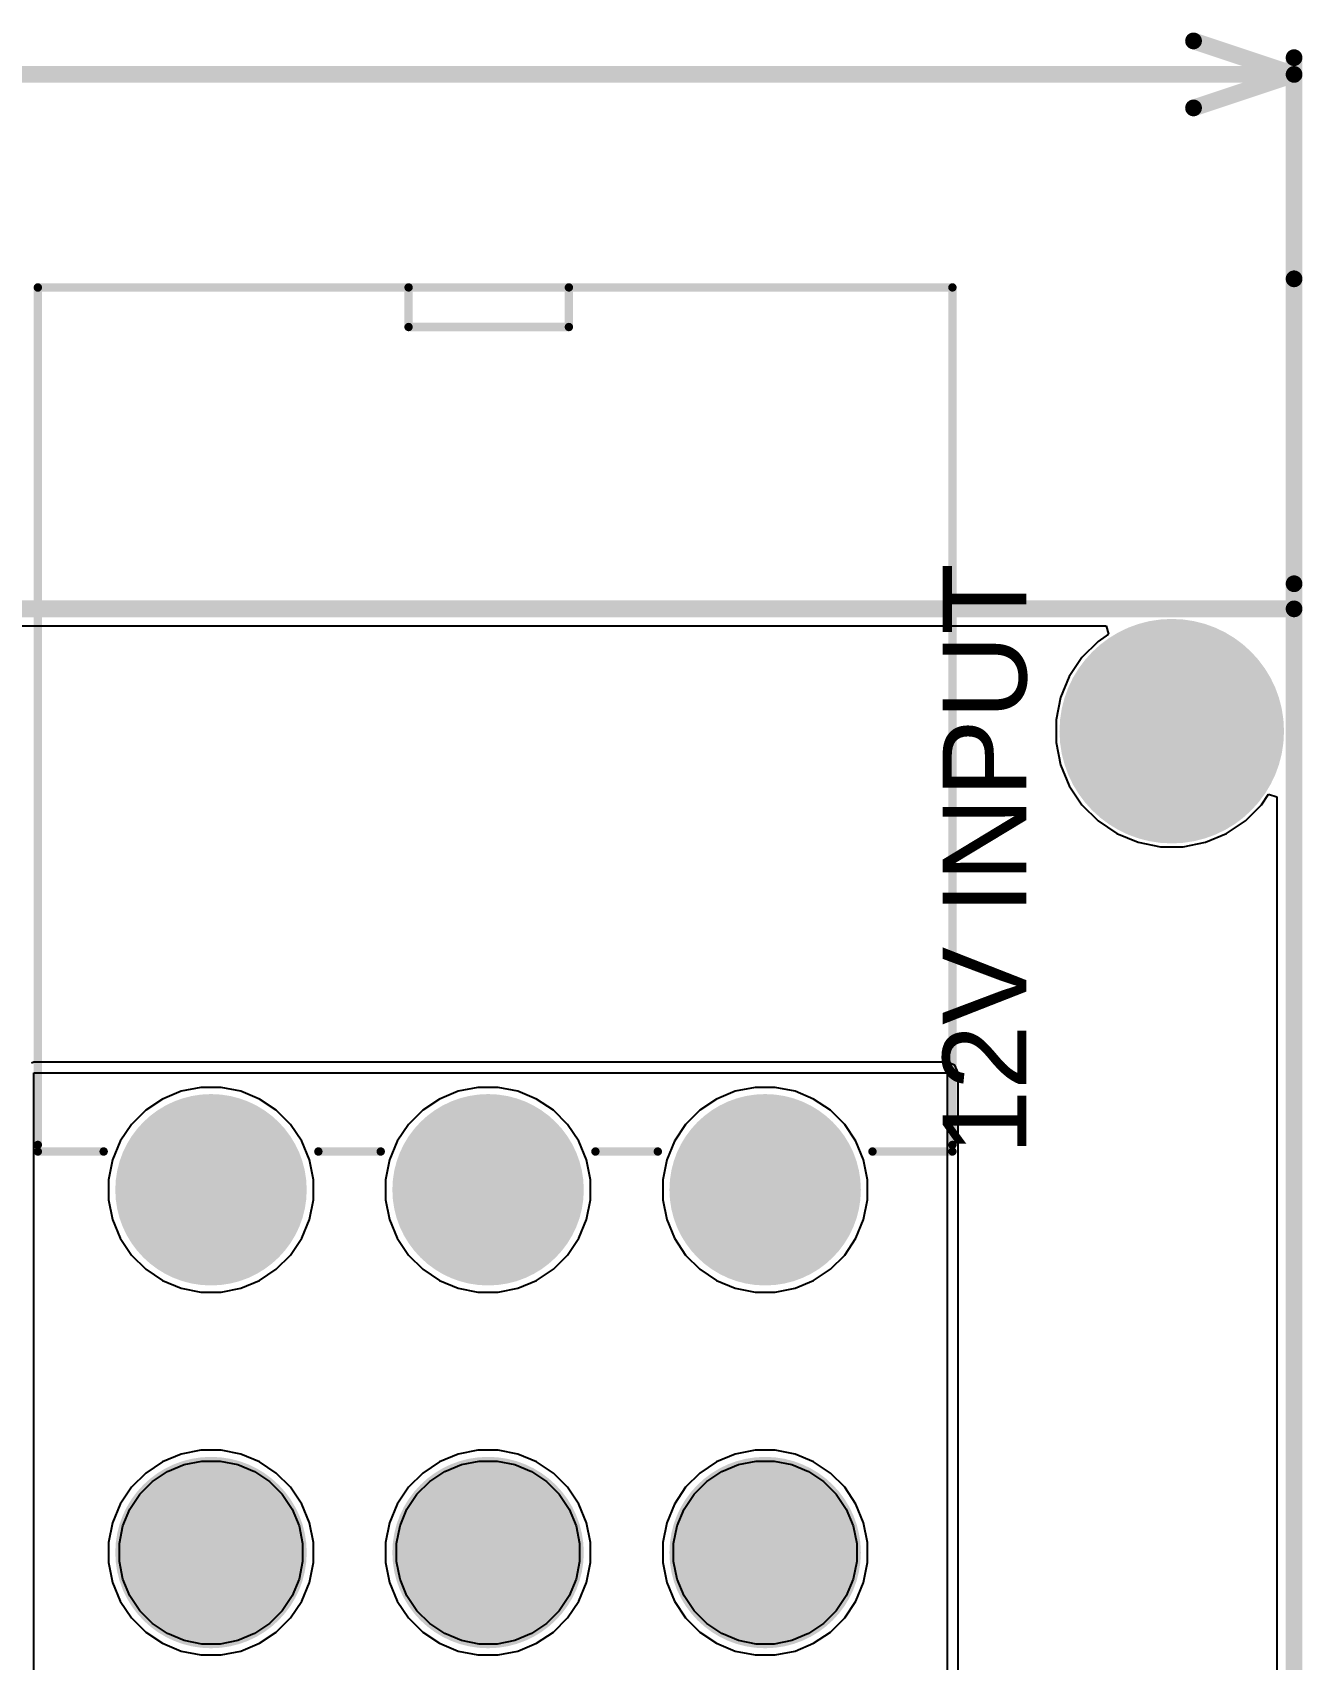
# Model space of a CAD drawing. Header units: millimetres. Extents: x -6.2 to 75.6, y -2 to 69.2.
# Drawn here: x 56.37 to 75.62, y 44.45 to 69.11 of the extents above; entities that cross this region are included whole.
import ezdxf

# ---------------------------------------------------------------- set-up
doc = ezdxf.new("R2010")
doc.units = ezdxf.units.MM
for name, color, linetype in [('BottomLayer', 5, 'Continuous'), ('BottomSolder', 6, 'Continuous'), ('Mechanical1', 6, 'Continuous'), ('Mechanical2', 216, 'Continuous'), ('MultiLayer', 9, 'Continuous'), ('PadHoleLayer', 156, 'Continuous'), ('TopLayer', 1, 'Continuous'), ('TopOverlay', 2, 'Continuous'), ('TopSolder', 216, 'Continuous')]:
    doc.layers.add(name, color=color, linetype=linetype)
doc.styles.add('Arial', font='', dxfattribs={"height": 0.2})
doc.styles.get('Arial').set_extended_font_data('Arial')

# ---------------------------------------------------------------- blocks, each defined once
blk = doc.blocks.new('4_2_2_3AW_34')
at = {"layer": 'BottomLayer'}
h = blk.add_hatch(color=5, dxfattribs=at)
edge = h.paths.add_edge_path()
edge.add_arc((-4.19989, 2.750058), 1.400048, 0, 360)
h = blk.add_hatch(color=5, dxfattribs=at)
edge = h.paths.add_edge_path()
edge.add_arc((0, 2.750058), 1.400048, 0, 360)
h = blk.add_hatch(color=5, dxfattribs=at)
edge = h.paths.add_edge_path()
edge.add_arc((4.19989, 2.750058), 1.400048, 0, 360)
h = blk.add_hatch(color=5, dxfattribs=at)
edge = h.paths.add_edge_path()
edge.add_arc((-4.19989, -2.750058), 1.400048, 0, 360)
h = blk.add_hatch(color=5, dxfattribs=at)
edge = h.paths.add_edge_path()
edge.add_arc((0, -2.750058), 1.400048, 0, 360)
h = blk.add_hatch(color=5, dxfattribs=at)
edge = h.paths.add_edge_path()
edge.add_arc((4.19989, -2.750058), 1.400048, 0, 360)
at = {"layer": 'BottomSolder'}
h = blk.add_hatch(color=6, dxfattribs=at)
edge = h.paths.add_edge_path()
edge.add_arc((-4.19989, 2.750058), 1.450848, 0, 360)
h = blk.add_hatch(color=6, dxfattribs=at)
edge = h.paths.add_edge_path()
edge.add_arc((0, 2.750058), 1.450848, 0, 360)
h = blk.add_hatch(color=6, dxfattribs=at)
edge = h.paths.add_edge_path()
edge.add_arc((4.19989, 2.750058), 1.450848, 0, 360)
h = blk.add_hatch(color=6, dxfattribs=at)
edge = h.paths.add_edge_path()
edge.add_arc((-4.19989, -2.750058), 1.450848, 0, 360)
h = blk.add_hatch(color=6, dxfattribs=at)
edge = h.paths.add_edge_path()
edge.add_arc((0, -2.750058), 1.450848, 0, 360)
h = blk.add_hatch(color=6, dxfattribs=at)
edge = h.paths.add_edge_path()
edge.add_arc((4.19989, -2.750058), 1.450848, 0, 360)
at = {"layer": 'MultiLayer'}
h = blk.add_hatch(color=9, dxfattribs=at)
edge = h.paths.add_edge_path()
edge.add_arc((-4.19989, 2.750058), 1.400048, 0, 360)
h = blk.add_hatch(color=9, dxfattribs=at)
edge = h.paths.add_edge_path()
edge.add_arc((0, 2.750058), 1.400048, 0, 360)
h = blk.add_hatch(color=9, dxfattribs=at)
edge = h.paths.add_edge_path()
edge.add_arc((4.19989, 2.750058), 1.400048, 0, 360)
h = blk.add_hatch(color=9, dxfattribs=at)
edge = h.paths.add_edge_path()
edge.add_arc((-4.19989, -2.750058), 1.400048, 0, 360)
h = blk.add_hatch(color=9, dxfattribs=at)
edge = h.paths.add_edge_path()
edge.add_arc((0, -2.750058), 1.400048, 0, 360)
h = blk.add_hatch(color=9, dxfattribs=at)
edge = h.paths.add_edge_path()
edge.add_arc((4.19989, -2.750058), 1.400048, 0, 360)
at = {"layer": 'PadHoleLayer'}
h = blk.add_hatch(color=156, dxfattribs=at)
edge = h.paths.add_edge_path()
edge.add_arc((-4.199788399999999, 2.7501088), 0.8999982, 0, 360)
h = blk.add_hatch(color=156, dxfattribs=at)
edge = h.paths.add_edge_path()
edge.add_arc((0, 2.7501088), 0.8999982, 0, 360)
h = blk.add_hatch(color=156, dxfattribs=at)
edge = h.paths.add_edge_path()
edge.add_arc((4.199788399999999, 2.7501088), 0.8999982, 0, 360)
h = blk.add_hatch(color=156, dxfattribs=at)
edge = h.paths.add_edge_path()
edge.add_arc((-4.199788399999999, -2.7501088), 0.8999982, 0, 360)
h = blk.add_hatch(color=156, dxfattribs=at)
edge = h.paths.add_edge_path()
edge.add_arc((0, -2.7501088), 0.8999982, 0, 360)
h = blk.add_hatch(color=156, dxfattribs=at)
edge = h.paths.add_edge_path()
edge.add_arc((4.199788399999999, -2.7501088), 0.8999982, 0, 360)
at = {"layer": 'TopLayer'}
h = blk.add_hatch(color=1, dxfattribs=at)
edge = h.paths.add_edge_path()
edge.add_arc((-4.19989, 2.750058), 1.400048, 0, 360)
h = blk.add_hatch(color=1, dxfattribs=at)
edge = h.paths.add_edge_path()
edge.add_arc((0, 2.750058), 1.400048, 0, 360)
h = blk.add_hatch(color=1, dxfattribs=at)
edge = h.paths.add_edge_path()
edge.add_arc((4.19989, 2.750058), 1.400048, 0, 360)
h = blk.add_hatch(color=1, dxfattribs=at)
edge = h.paths.add_edge_path()
edge.add_arc((-4.19989, -2.750058), 1.400048, 0, 360)
h = blk.add_hatch(color=1, dxfattribs=at)
edge = h.paths.add_edge_path()
edge.add_arc((0, -2.750058), 1.400048, 0, 360)
h = blk.add_hatch(color=1, dxfattribs=at)
edge = h.paths.add_edge_path()
edge.add_arc((4.19989, -2.750058), 1.400048, 0, 360)
at = {"layer": 'TopSolder'}
h = blk.add_hatch(color=216, dxfattribs=at)
edge = h.paths.add_edge_path()
edge.add_arc((-4.19989, 2.750058), 1.450848, 0, 360)
h = blk.add_hatch(color=216, dxfattribs=at)
edge = h.paths.add_edge_path()
edge.add_arc((0, 2.750058), 1.450848, 0, 360)
h = blk.add_hatch(color=216, dxfattribs=at)
edge = h.paths.add_edge_path()
edge.add_arc((4.19989, 2.750058), 1.450848, 0, 360)
h = blk.add_hatch(color=216, dxfattribs=at)
edge = h.paths.add_edge_path()
edge.add_arc((-4.19989, -2.750058), 1.450848, 0, 360)
h = blk.add_hatch(color=216, dxfattribs=at)
edge = h.paths.add_edge_path()
edge.add_arc((0, -2.750058), 1.450848, 0, 360)
h = blk.add_hatch(color=216, dxfattribs=at)
edge = h.paths.add_edge_path()
edge.add_arc((4.19989, -2.750058), 1.450848, 0, 360)
at = {"layer": 'TopOverlay', "const_width": 0.127}
for points in [[(-5.8269378, -3.3300416), (-7.038847999999999, -3.3300416)], [(-7.038847999999999, -3.4300668), (-7.038847999999999, -16.4300408)], [(-1.6270478, -3.3300416), (-2.5728422, -3.3300416)], [(2.5728422, -3.3300416), (1.6270478, -3.3300416)], [(6.824979999999999, -3.3300416), (5.8269378, -3.3300416)], [(6.824979999999999, -3.4300668), (6.824979999999999, -16.4300408)], [(-1.224788, -15.8300928), (-1.224788, -16.4300408)], [(1.20523, -15.8300928), (-1.224788, -15.8300928)], [(1.20523, -15.8300928), (1.20523, -16.4300408)], [(6.824979999999999, -16.4282628), (-7.038847999999999, -16.4300408)]]:
    blk.add_lwpolyline(points, dxfattribs=at)
at = {"layer": 'TopOverlay', "const_width": 0.0635}
for points in [[(-7.070597999999999, -3.3300416, 1), (-7.007098, -3.3300416, 1)], [(-7.070597999999999, -3.4300668, 1), (-7.007098, -3.4300668, 1)], [(-5.858687799999999, -3.3300416, 1), (-5.7951878, -3.3300416, 1)], [(-2.6045922, -3.3300416, 1), (-2.5410922, -3.3300416, 1)], [(-1.6587978, -3.3300416, 1), (-1.5952978, -3.3300416, 1)], [(1.5952978, -3.3300416, 1), (1.6587978, -3.3300416, 1)], [(2.5410922, -3.3300416, 1), (2.6045922, -3.3300416, 1)], [(5.7951878, -3.3300416, 1), (5.858687799999999, -3.3300416, 1)], [(6.79323, -3.3300416, 1), (6.85673, -3.3300416, 1)], [(6.79323, -3.4300668, 1), (6.85673, -3.4300668, 1)], [(-1.256538, -15.8300928, 1), (-1.193038, -15.8300928, 1)], [(-1.256538, -15.8300928, 1), (-1.193038, -15.8300928, 1)], [(1.17348, -15.8300928, 1), (1.23698, -15.8300928, 1)], [(1.17348, -15.8300928, 1), (1.23698, -15.8300928, 1)], [(-7.070597999999999, -16.4300408, 1), (-7.007098, -16.4300408, 1)], [(-7.070597999999999, -16.4300408, 1), (-7.007098, -16.4300408, 1)], [(-1.256538, -16.4300408, 1), (-1.193038, -16.4300408, 1)], [(1.17348, -16.4300408, 1), (1.23698, -16.4300408, 1)], [(6.79323, -16.4282628, 1), (6.85673, -16.4282628, 1)], [(6.79323, -16.4300408, 1), (6.85673, -16.4300408, 1)]]:
    blk.add_lwpolyline(points, format="xyb", close=True, dxfattribs=at)

msp = doc.modelspace()

# ---------------------------------------------------------------- hatches: boundary and pattern name
at = {"layer": 'BottomLayer'}
h = msp.add_hatch(color=5, dxfattribs=at)
edge = h.paths.add_edge_path()
edge.add_arc((73.63461016, 58.52159999999999), 1.59999934, 0, 360)
at = {"layer": 'BottomSolder'}
h = msp.add_hatch(color=6, dxfattribs=at)
edge = h.paths.add_edge_path()
edge.add_arc((73.63461016, 58.52159999999999), 1.70159934, 0, 360)
at = {"layer": 'MultiLayer'}
h = msp.add_hatch(color=9, dxfattribs=at)
edge = h.paths.add_edge_path()
edge.add_arc((73.63461016, 58.52159999999999), 1.59999934, 0, 360)
at = {"layer": 'PadHoleLayer'}
h = msp.add_hatch(color=156, dxfattribs=at)
edge = h.paths.add_edge_path()
edge.add_arc((73.63461016, 58.52159999999999), 1.10000034, 0, 360)
at = {"layer": 'TopLayer'}
h = msp.add_hatch(color=1, dxfattribs=at)
edge = h.paths.add_edge_path()
edge.add_arc((73.63461016, 58.52159999999999), 1.59999934, 0, 360)
at = {"layer": 'TopSolder'}
h = msp.add_hatch(color=216, dxfattribs=at)
edge = h.paths.add_edge_path()
edge.add_arc((73.63461016, 58.52159999999999), 1.70159934, 0, 360)

# ---------------------------------------------------------------- linework, layer by layer
at = {"layer": 'BottomLayer'}
for p, q in [((0.9954006, 60.11683684), (72.63921972, 60.11683684)), ((72.67774644, 59.98983684), (72.5175207, 59.88277583999999)), ((72.63921972, 60.11683684), (72.67774644, 59.98983684)), ((72.5175207, 59.88277583999999), (72.27343431999999, 59.63868945999999)), ((72.27343431999999, 59.63868945999999), (72.08165415999999, 59.35167199999999)), ((72.08165415999999, 59.35167199999999), (71.94955384, 59.03275468)), ((71.94955384, 59.03275468), (71.88221082, 58.69419554)), ((71.88221082, 58.69419554), (71.88221082, 58.34900446)), ((71.88221082, 58.34900446), (71.94955384, 58.01044532)), ((71.94955384, 58.01044532), (72.08165415999999, 57.69152799999999)), ((72.08165415999999, 57.69152799999999), (72.27343431999999, 57.40451054)), ((74.995786, 57.40451054), (75.10284445999999, 57.56473627999999)), ((75.10284445999999, 57.56473627999999), (75.22984699999999, 57.52620956)), ((75.22984699999999, 57.52620956), (75.22983683999999, 0.9953879)), ((72.27343431999999, 57.40451054), (72.5175207, 57.16042415999999)), ((74.75169962, 57.16042415999999), (74.995786, 57.40451054)), ((72.5175207, 57.16042415999999), (72.80453816, 56.96864399999999)), ((74.46468216, 56.96864399999999), (74.75169962, 57.16042415999999)), ((72.80453816, 56.96864399999999), (73.12345548, 56.83654368)), ((73.12345548, 56.83654368), (73.46201462, 56.76920066)), ((73.46201462, 56.76920066), (73.8072057, 56.76920066)), ((73.8072057, 56.76920066), (74.14576484, 56.83654368)), ((74.14576484, 56.83654368), (74.46468216, 56.96864399999999)), ((56.38801015999999, 53.50495776), (56.34976029999999, 53.48911323999999)), ((70.23101016, 53.50495776), (56.38801015999999, 53.50495776)), ((56.38801015999999, 22.8854), (56.38801015999999, 53.34)), ((56.38801015999999, 53.34), (70.23101016, 53.34)), ((70.34765204, 53.45664187999999), (70.23101016, 53.50495776)), ((70.23101016, 53.34), (70.23101016, 42.6974)), ((70.39596792, 53.34), (70.34765204, 53.45664187999999)), ((70.39596792, 42.6974), (70.39596792, 53.34)), ((58.91861724, 47.62118999999999), (58.61868896, 47.56153048)), ((59.22442307999999, 47.62118999999999), (58.91861724, 47.62118999999999)), ((59.52435136, 47.56153048), (59.22442307999999, 47.62118999999999)), ((63.11850724, 47.62118999999999), (62.81857896, 47.56153048)), ((63.42431308, 47.62118999999999), (63.11850724, 47.62118999999999)), ((63.72424136, 47.56153048), (63.42431308, 47.62118999999999)), ((67.31839724, 47.62118999999999), (67.01846895999999, 47.56153048)), ((67.62420307999999, 47.62118999999999), (67.31839724, 47.62118999999999)), ((67.92413136, 47.56153048), (67.62420307999999, 47.62118999999999)), ((58.33615967999999, 47.44450252), (58.08189298, 47.274607)), ((58.61868896, 47.56153048), (58.33615967999999, 47.44450252)), ((58.41429261999999, 47.29831536), (58.66680163999999, 47.40291256)), ((58.66680163999999, 47.40291256), (58.93486307999999, 47.45623223999999)), ((58.93486307999999, 47.45623223999999), (59.20817724, 47.45623223999999)), ((59.20817724, 47.45623223999999), (59.47623867999999, 47.40291256)), ((59.47623867999999, 47.40291256), (59.72873754, 47.29832298)), ((59.80688064, 47.44450252), (59.52435136, 47.56153048)), ((60.06114734, 47.274607), (59.80688064, 47.44450252)), ((62.53604968, 47.44450252), (62.28178298, 47.274607)), ((62.81857896, 47.56153048), (62.53604968, 47.44450252)), ((62.61418261999999, 47.29831536), (62.86669163999999, 47.40291256)), ((62.86669163999999, 47.40291256), (63.13475308, 47.45623223999999)), ((63.13475308, 47.45623223999999), (63.40806724, 47.45623223999999)), ((63.40806724, 47.45623223999999), (63.67612867999999, 47.40291256)), ((63.67612867999999, 47.40291256), (63.92862753999999, 47.29832298)), ((64.00677064, 47.44450252), (63.72424136, 47.56153048)), ((64.26103734, 47.274607), (64.00677064, 47.44450252)), ((66.73593968, 47.44450252), (66.48167297999998, 47.274607)), ((67.01846895999999, 47.56153048), (66.73593968, 47.44450252)), ((66.81407262, 47.29831536), (67.06658164, 47.40291256)), ((67.06658164, 47.40291256), (67.33464308, 47.45623223999999)), ((67.33464308, 47.45623223999999), (67.60795723999999, 47.45623223999999)), ((67.60795723999999, 47.45623223999999), (67.87601868, 47.40291256)), ((67.87601868, 47.40291256), (68.12851754, 47.29832298)), ((68.20666064, 47.44450252), (67.92413136, 47.56153048)), ((68.46092734, 47.274607), (68.20666064, 47.44450252)), ((58.08189298, 47.274607), (57.86565516, 47.05836918)), ((57.99378546000001, 46.95321318), (58.18704136, 47.14647162)), ((58.18704136, 47.14647162), (58.41429261999999, 47.29831536)), ((59.72873754, 47.29832298), (59.95599134, 47.1464767)), ((59.95599134, 47.1464767), (60.14924978, 46.9532208)), ((60.27738516, 47.05836918), (60.06114734, 47.274607)), ((62.28178298, 47.274607), (62.06554515999999, 47.05836918)), ((62.19367545999999, 46.95321318), (62.38693136, 47.14647162)), ((62.38693136, 47.14647162), (62.61418261999999, 47.29831536)), ((63.92862753999999, 47.29832298), (64.15588134, 47.1464767)), ((64.15588134, 47.1464767), (64.34913977999999, 46.9532208)), ((64.47727515999999, 47.05836918), (64.26103734, 47.274607)), ((66.48167297999998, 47.274607), (66.26543516, 47.05836918)), ((66.39356545999999, 46.95321318), (66.58682135999999, 47.14647162)), ((66.58682135999999, 47.14647162), (66.81407262, 47.29831536)), ((68.12851754, 47.29832298), (68.35577134, 47.1464767)), ((68.35577134, 47.1464767), (68.54902978, 46.9532208)), ((68.67716516, 47.05836918), (68.46092734, 47.274607)), ((57.86565516, 47.05836918), (57.69575963999999, 46.80410248)), ((57.84193917999999, 46.72595938), (57.99378546000001, 46.95321318)), ((60.14924978, 46.9532208), (60.30109351999999, 46.72596953999999)), ((60.44728068, 46.80410248), (60.27738516, 47.05836918)), ((62.06554515999999, 47.05836918), (61.89564963999999, 46.80410248)), ((62.04182917999999, 46.72595938), (62.19367545999999, 46.95321318)), ((64.34913977999999, 46.9532208), (64.50098351999999, 46.72596953999999)), ((64.64717067999999, 46.80410248), (64.47727515999999, 47.05836918)), ((66.26543516, 47.05836918), (66.09553964, 46.80410248)), ((66.24171918, 46.72595938), (66.39356545999999, 46.95321318)), ((68.54902978, 46.9532208), (68.70087352, 46.72596953999999)), ((68.84706068, 46.80410248), (68.67716516, 47.05836918)), ((57.69575963999999, 46.80410248), (57.57873168, 46.5215732)), ((57.7373496, 46.47346052), (57.84193917999999, 46.72595938)), ((60.30109351999999, 46.72596953999999), (60.40569072, 46.47346052)), ((60.56430864, 46.5215732), (60.44728068, 46.80410248)), ((61.89564963999999, 46.80410248), (61.77862168, 46.5215732)), ((61.93723959999999, 46.47346052), (62.04182917999999, 46.72595938)), ((64.50098351999999, 46.72596953999999), (64.60558071999999, 46.47346052)), ((64.76419864, 46.5215732), (64.64717067999999, 46.80410248)), ((66.09553964, 46.80410248), (65.97851168, 46.5215732)), ((66.1371296, 46.47346052), (66.24171918, 46.72595938)), ((68.70087352, 46.72596953999999), (68.80547072, 46.47346052)), ((68.96408863999999, 46.5215732), (68.84706068, 46.80410248)), ((57.57873168, 46.5215732), (57.51907215999999, 46.22164492)), ((57.68402992, 46.20539907999999), (57.7373496, 46.47346052)), ((60.40569072, 46.47346052), (60.45901039999999, 46.20539907999999)), ((60.62396816, 46.22164492), (60.56430864, 46.5215732)), ((61.77862168, 46.5215732), (61.71896216, 46.22164492)), ((61.88391991999999, 46.20539907999999), (61.93723959999999, 46.47346052)), ((64.60558071999999, 46.47346052), (64.6589004, 46.20539907999999)), ((64.82385816, 46.22164492), (64.76419864, 46.5215732)), ((65.97851168, 46.5215732), (65.91885216, 46.22164492)), ((66.08380992, 46.20539907999999), (66.1371296, 46.47346052)), ((68.80547072, 46.47346052), (68.8587904, 46.20539907999999)), ((69.02374816, 46.22164492), (68.96408863999999, 46.5215732)), ((57.51907215999999, 46.22164492), (57.51907215999999, 45.91583908)), ((57.68402992, 45.93208491999999), (57.68402992, 46.20539907999999)), ((60.45901039999999, 46.20539907999999), (60.45901039999999, 45.93208491999999)), ((60.62396816, 45.91583908), (60.62396816, 46.22164492)), ((61.71896216, 46.22164492), (61.71896216, 45.91583908)), ((61.88391991999999, 45.93208491999999), (61.88391991999999, 46.20539907999999)), ((64.6589004, 46.20539907999999), (64.6589004, 45.93208491999999)), ((64.82385816, 45.91583908), (64.82385816, 46.22164492)), ((65.91885216, 46.22164492), (65.91885216, 45.91583908)), ((66.08380992, 45.93208491999999), (66.08380992, 46.20539907999999)), ((68.8587904, 46.20539907999999), (68.8587904, 45.93208491999999)), ((69.02374816, 45.91583908), (69.02374816, 46.22164492)), ((57.51907215999999, 45.91583908), (57.57873168, 45.6159108)), ((57.7373496, 45.66402348), (57.68402992, 45.93208491999999)), ((60.45901039999999, 45.93208491999999), (60.40569072, 45.66402348)), ((60.56430864, 45.6159108), (60.62396816, 45.91583908)), ((61.71896216, 45.91583908), (61.77862168, 45.6159108)), ((61.93723959999999, 45.66402348), (61.88391991999999, 45.93208491999999)), ((64.6589004, 45.93208491999999), (64.60558071999999, 45.66402348)), ((64.76419864, 45.6159108), (64.82385816, 45.91583908)), ((65.91885216, 45.91583908), (65.97851168, 45.6159108)), ((66.1371296, 45.66402348), (66.08380992, 45.93208491999999)), ((68.8587904, 45.93208491999999), (68.80547072, 45.66402348)), ((68.96408863999999, 45.6159108), (69.02374816, 45.91583908)), ((57.8419468, 45.41151445999999), (57.7373496, 45.66402348)), ((60.40569072, 45.66402348), (60.30110114, 45.41152461999999)), ((62.04183679999999, 45.41151445999999), (61.93723959999999, 45.66402348)), ((64.60558071999999, 45.66402348), (64.50099114, 45.41152461999999)), ((66.2417268, 45.41151445999999), (66.1371296, 45.66402348)), ((68.80547072, 45.66402348), (68.70088113999999, 45.41152461999999)), ((57.57873168, 45.6159108), (57.69575963999999, 45.33338152)), ((57.99379053999999, 45.1842632), (57.8419468, 45.41151445999999)), ((60.30110114, 45.41152461999999), (60.14925485999999, 45.18427082)), ((60.44728068, 45.33338152), (60.56430864, 45.6159108)), ((61.77862168, 45.6159108), (61.89564963999999, 45.33338152)), ((62.19368054, 45.1842632), (62.04183679999999, 45.41151445999999)), ((64.50099114, 45.41152461999999), (64.34914486, 45.18427082)), ((64.64717067999999, 45.33338152), (64.76419864, 45.6159108)), ((65.97851168, 45.6159108), (66.09553964, 45.33338152)), ((66.39357054, 45.1842632), (66.2417268, 45.41151445999999)), ((68.70088113999999, 45.41152461999999), (68.54903485999999, 45.18427082)), ((68.84706068, 45.33338152), (68.96408863999999, 45.6159108)), ((57.69575963999999, 45.33338152), (57.86565516, 45.07911482)), ((58.18704898, 44.9910073), (57.99379053999999, 45.1842632)), ((60.14925485999999, 45.18427082), (59.95599896, 44.99101237999999)), ((60.27738516, 45.07911482), (60.44728068, 45.33338152)), ((61.89564963999999, 45.33338152), (62.06554515999999, 45.07911482)), ((62.38693898, 44.9910073), (62.19368054, 45.1842632)), ((64.34914486, 45.18427082), (64.15588896, 44.99101237999999)), ((64.47727515999999, 45.07911482), (64.64717067999999, 45.33338152)), ((66.09553964, 45.33338152), (66.26543516, 45.07911482)), ((66.58682897999999, 44.9910073), (66.39357054, 45.1842632)), ((68.54903485999999, 45.18427082), (68.35577896, 44.99101237999999)), ((68.67716516, 45.07911482), (68.84706068, 45.33338152)), ((57.86565516, 45.07911482), (58.08189298, 44.862877)), ((58.41430278, 44.83916102), (58.18704898, 44.9910073)), ((59.95599896, 44.99101237999999), (59.7287477, 44.83916864)), ((60.06114734, 44.862877), (60.27738516, 45.07911482)), ((62.06554515999999, 45.07911482), (62.28178298, 44.862877)), ((62.61419278, 44.83916102), (62.38693898, 44.9910073)), ((64.15588896, 44.99101237999999), (63.92863769999999, 44.83916864)), ((64.26103734, 44.862877), (64.47727515999999, 45.07911482)), ((66.26543516, 45.07911482), (66.48167297999998, 44.862877)), ((66.81408277999999, 44.83916102), (66.58682897999999, 44.9910073)), ((68.35577896, 44.99101237999999), (68.12852769999999, 44.83916864)), ((68.46092734, 44.862877), (68.67716516, 45.07911482)), ((58.08189298, 44.862877), (58.33615967999999, 44.69298148)), ((58.33615967999999, 44.69298148), (58.61868896, 44.57595352)), ((58.66680163999999, 44.73457144), (58.41430278, 44.83916102)), ((58.93486307999999, 44.68125175999999), (58.66680163999999, 44.73457144)), ((59.20817724, 44.68125175999999), (58.93486307999999, 44.68125175999999)), ((59.47623867999999, 44.73457144), (59.20817724, 44.68125175999999)), ((59.7287477, 44.83916864), (59.47623867999999, 44.73457144)), ((59.52435136, 44.57595352), (59.80688064, 44.69298148)), ((59.80688064, 44.69298148), (60.06114734, 44.862877)), ((62.28178298, 44.862877), (62.53604968, 44.69298148)), ((62.53604968, 44.69298148), (62.81857896, 44.57595352)), ((62.86669163999999, 44.73457144), (62.61419278, 44.83916102)), ((63.13475308, 44.68125175999999), (62.86669163999999, 44.73457144)), ((63.40806724, 44.68125175999999), (63.13475308, 44.68125175999999)), ((63.67612867999999, 44.73457144), (63.40806724, 44.68125175999999)), ((63.92863769999999, 44.83916864), (63.67612867999999, 44.73457144)), ((63.72424136, 44.57595352), (64.00677064, 44.69298148)), ((64.00677064, 44.69298148), (64.26103734, 44.862877)), ((66.48167297999998, 44.862877), (66.73593968, 44.69298148)), ((66.73593968, 44.69298148), (67.01846895999999, 44.57595352)), ((67.06658164, 44.73457144), (66.81408277999999, 44.83916102)), ((67.33464308, 44.68125175999999), (67.06658164, 44.73457144)), ((67.60795723999999, 44.68125175999999), (67.33464308, 44.68125175999999)), ((67.87601868, 44.73457144), (67.60795723999999, 44.68125175999999)), ((68.12852769999999, 44.83916864), (67.87601868, 44.73457144)), ((67.92413136, 44.57595352), (68.20666064, 44.69298148)), ((68.20666064, 44.69298148), (68.46092734, 44.862877)), ((58.61868896, 44.57595352), (58.91861724, 44.51629399999999)), ((58.91861724, 44.51629399999999), (59.22442307999999, 44.51629399999999)), ((59.22442307999999, 44.51629399999999), (59.52435136, 44.57595352)), ((62.81857896, 44.57595352), (63.11850724, 44.51629399999999)), ((63.11850724, 44.51629399999999), (63.42431308, 44.51629399999999)), ((63.42431308, 44.51629399999999), (63.72424136, 44.57595352)), ((67.01846895999999, 44.57595352), (67.31839724, 44.51629399999999)), ((67.31839724, 44.51629399999999), (67.62420307999999, 44.51629399999999)), ((67.62420307999999, 44.51629399999999), (67.92413136, 44.57595352))]:
    msp.add_line(p, q, dxfattribs=at)
at = {"layer": 'Mechanical1', "const_width": 0.254}
for points in [[(73.96481016, 68.9864), (75.48881016, 68.4784)], [(75.48881016, 60.75679999999999), (75.48881016, 68.7324)], [(43.6730902, 68.4784), (75.48881016, 68.4784)], [(73.96481016, 67.9704), (75.48881016, 68.4784)], [(75.48881016, 60.37579999999999), (75.48881016, 65.3796)]]:
    msp.add_lwpolyline(points, dxfattribs=at)
at = {"layer": 'Mechanical1', "const_width": 0.127}
for points in [[(73.90131016, 68.9864, 1), (74.02831016, 68.9864, 1)], [(75.42531016, 68.7324, 1), (75.55231016, 68.7324, 1)], [(75.42531016, 68.4784, 1), (75.55231016, 68.4784, 1)], [(75.42531016, 68.4784, 1), (75.55231016, 68.4784, 1)], [(75.42531016, 68.4784, 1), (75.55231016, 68.4784, 1)], [(73.90131016, 67.9704, 1), (74.02831016, 67.9704, 1)], [(75.42531016, 65.3796, 1), (75.55231016, 65.3796, 1)], [(75.42531016, 60.75679999999999, 1), (75.55231016, 60.75679999999999, 1)], [(75.42531016, 60.37579999999999, 1), (75.55231016, 60.37579999999999, 1)]]:
    msp.add_lwpolyline(points, format="xyb", close=True, dxfattribs=at)
at = {"layer": 'Mechanical2', "const_width": 0.254}
for points in [[(-1.85418984, 60.37579999999999), (75.48881016, 60.37579999999999)], [(75.4888, -1.8542), (75.48881016, 60.37579999999999)]]:
    msp.add_lwpolyline(points, dxfattribs=at)
at = {"layer": 'Mechanical2', "const_width": 0.127}
msp.add_lwpolyline([(75.42531016, 60.37579999999999, 1), (75.55231016, 60.37579999999999, 1)], format="xyb", close=True, dxfattribs=at)
msp.add_lwpolyline([(75.42531016, 60.37579999999999, 1), (75.55231016, 60.37579999999999, 1)], format="xyb", close=True, dxfattribs=at)
at = {"layer": 'TopLayer'}
for p, q in [((53.20015776, 60.11683684), (72.63921972, 60.11683684)), ((72.67774644, 59.98983684), (72.5175207, 59.88277583999999)), ((72.63921972, 60.11683684), (72.67774644, 59.98983684)), ((72.5175207, 59.88277583999999), (72.27343431999999, 59.63868945999999)), ((72.27343431999999, 59.63868945999999), (72.08165415999999, 59.35167199999999)), ((72.08165415999999, 59.35167199999999), (71.94955384, 59.03275468)), ((71.94955384, 59.03275468), (71.88221082, 58.69419554)), ((71.88221082, 58.69419554), (71.88221082, 58.34900446)), ((71.88221082, 58.34900446), (71.94955384, 58.01044532)), ((71.94955384, 58.01044532), (72.08165415999999, 57.69152799999999)), ((72.08165415999999, 57.69152799999999), (72.27343431999999, 57.40451054)), ((74.995786, 57.40451054), (75.10284445999999, 57.56473627999999)), ((75.10284445999999, 57.56473627999999), (75.22984699999999, 57.52620956)), ((75.22984699999999, 57.52620956), (75.22983683999999, 0.9953879)), ((72.27343431999999, 57.40451054), (72.5175207, 57.16042415999999)), ((74.75169962, 57.16042415999999), (74.995786, 57.40451054)), ((72.5175207, 57.16042415999999), (72.80453816, 56.96864399999999)), ((74.46468216, 56.96864399999999), (74.75169962, 57.16042415999999)), ((72.80453816, 56.96864399999999), (73.12345548, 56.83654368)), ((73.12345548, 56.83654368), (73.46201462, 56.76920066)), ((73.46201462, 56.76920066), (73.8072057, 56.76920066)), ((73.8072057, 56.76920066), (74.14576484, 56.83654368)), ((74.14576484, 56.83654368), (74.46468216, 56.96864399999999)), ((58.61868896, 53.06164648), (58.33615967999999, 52.94461851999999)), ((58.91861724, 53.121306), (58.61868896, 53.06164648)), ((59.22442307999999, 53.121306), (58.91861724, 53.121306)), ((59.52435136, 53.06164648), (59.22442307999999, 53.121306)), ((59.80688064, 52.94461851999999), (59.52435136, 53.06164648)), ((62.81857896, 53.06164648), (62.53604968, 52.94461851999999)), ((63.11850724, 53.121306), (62.81857896, 53.06164648)), ((63.42431308, 53.121306), (63.11850724, 53.121306)), ((63.72424136, 53.06164648), (63.42431308, 53.121306)), ((64.00677064, 52.94461851999999), (63.72424136, 53.06164648)), ((67.01846895999999, 53.06164648), (66.73593968, 52.94461851999999)), ((67.31839724, 53.121306), (67.01846895999999, 53.06164648)), ((67.62420307999999, 53.121306), (67.31839724, 53.121306)), ((67.92413136, 53.06164648), (67.62420307999999, 53.121306)), ((68.20666064, 52.94461851999999), (67.92413136, 53.06164648)), ((58.33615967999999, 52.94461851999999), (58.08189298, 52.774723)), ((60.06114734, 52.774723), (59.80688064, 52.94461851999999)), ((62.53604968, 52.94461851999999), (62.28178298, 52.774723)), ((64.26103734, 52.774723), (64.00677064, 52.94461851999999)), ((66.73593968, 52.94461851999999), (66.48167297999998, 52.774723)), ((68.46092734, 52.774723), (68.20666064, 52.94461851999999)), ((57.86565516, 52.55848518), (57.69575963999999, 52.30421848)), ((58.08189298, 52.774723), (57.86565516, 52.55848518)), ((60.27738516, 52.55848518), (60.06114734, 52.774723)), ((60.44728068, 52.30421848), (60.27738516, 52.55848518)), ((62.06554515999999, 52.55848518), (61.89564963999999, 52.30421848)), ((62.28178298, 52.774723), (62.06554515999999, 52.55848518)), ((64.47727515999999, 52.55848518), (64.26103734, 52.774723)), ((64.64717067999999, 52.30421848), (64.47727515999999, 52.55848518)), ((66.26543516, 52.55848518), (66.09553964, 52.30421848)), ((66.48167297999998, 52.774723), (66.26543516, 52.55848518)), ((68.67716516, 52.55848518), (68.46092734, 52.774723)), ((68.84706068, 52.30421848), (68.67716516, 52.55848518)), ((57.69575963999999, 52.30421848), (57.57873168, 52.0216892)), ((60.56430864, 52.0216892), (60.44728068, 52.30421848)), ((61.89564963999999, 52.30421848), (61.77862168, 52.0216892)), ((64.76419864, 52.0216892), (64.64717067999999, 52.30421848)), ((66.09553964, 52.30421848), (65.97851168, 52.0216892)), ((68.96408863999999, 52.0216892), (68.84706068, 52.30421848)), ((57.57873168, 52.0216892), (57.51907215999999, 51.72176092)), ((60.62396816, 51.72176092), (60.56430864, 52.0216892)), ((61.77862168, 52.0216892), (61.71896216, 51.72176092)), ((64.82385816, 51.72176092), (64.76419864, 52.0216892)), ((65.97851168, 52.0216892), (65.91885216, 51.72176092)), ((69.02374816, 51.72176092), (68.96408863999999, 52.0216892)), ((57.51907215999999, 51.72176092), (57.51907215999999, 51.41595508)), ((60.62396816, 51.41595508), (60.62396816, 51.72176092)), ((61.71896216, 51.72176092), (61.71896216, 51.41595508)), ((64.82385816, 51.41595508), (64.82385816, 51.72176092)), ((65.91885216, 51.72176092), (65.91885216, 51.41595508)), ((69.02374816, 51.41595508), (69.02374816, 51.72176092)), ((57.51907215999999, 51.41595508), (57.57873168, 51.1160268)), ((60.56430864, 51.1160268), (60.62396816, 51.41595508)), ((61.71896216, 51.41595508), (61.77862168, 51.1160268)), ((64.76419864, 51.1160268), (64.82385816, 51.41595508)), ((65.91885216, 51.41595508), (65.97851168, 51.1160268)), ((68.96408863999999, 51.1160268), (69.02374816, 51.41595508)), ((57.57873168, 51.1160268), (57.69575963999999, 50.83349751999999)), ((60.44728068, 50.83349751999999), (60.56430864, 51.1160268)), ((61.77862168, 51.1160268), (61.89564963999999, 50.83349751999999)), ((64.64717067999999, 50.83349751999999), (64.76419864, 51.1160268)), ((65.97851168, 51.1160268), (66.09553964, 50.83349751999999)), ((68.84706068, 50.83349751999999), (68.96408863999999, 51.1160268)), ((57.69575963999999, 50.83349751999999), (57.86565516, 50.57923082)), ((60.27738516, 50.57923082), (60.44728068, 50.83349751999999)), ((61.89564963999999, 50.83349751999999), (62.06554515999999, 50.57923082)), ((64.47727515999999, 50.57923082), (64.64717067999999, 50.83349751999999)), ((66.09553964, 50.83349751999999), (66.26543516, 50.57923082)), ((68.67716516, 50.57923082), (68.84706068, 50.83349751999999)), ((57.86565516, 50.57923082), (58.08189298, 50.362993)), ((60.06114734, 50.362993), (60.27738516, 50.57923082)), ((62.06554515999999, 50.57923082), (62.28178298, 50.362993)), ((64.26103734, 50.362993), (64.47727515999999, 50.57923082)), ((66.26543516, 50.57923082), (66.48167297999998, 50.362993)), ((68.46092734, 50.362993), (68.67716516, 50.57923082)), ((58.08189298, 50.362993), (58.33615967999999, 50.19309748)), ((59.80688064, 50.19309748), (60.06114734, 50.362993)), ((62.28178298, 50.362993), (62.53604968, 50.19309748)), ((64.00677064, 50.19309748), (64.26103734, 50.362993)), ((66.48167297999998, 50.362993), (66.73593968, 50.19309748)), ((68.20666064, 50.19309748), (68.46092734, 50.362993)), ((58.33615967999999, 50.19309748), (58.61868896, 50.07606952)), ((58.61868896, 50.07606952), (58.91861724, 50.01640999999999)), ((59.22442307999999, 50.01640999999999), (59.52435136, 50.07606952)), ((59.52435136, 50.07606952), (59.80688064, 50.19309748)), ((62.53604968, 50.19309748), (62.81857896, 50.07606952)), ((62.81857896, 50.07606952), (63.11850724, 50.01640999999999)), ((63.42431308, 50.01640999999999), (63.72424136, 50.07606952)), ((63.72424136, 50.07606952), (64.00677064, 50.19309748)), ((66.73593968, 50.19309748), (67.01846895999999, 50.07606952)), ((67.01846895999999, 50.07606952), (67.31839724, 50.01640999999999)), ((67.62420307999999, 50.01640999999999), (67.92413136, 50.07606952)), ((67.92413136, 50.07606952), (68.20666064, 50.19309748)), ((58.91861724, 50.01640999999999), (59.22442307999999, 50.01640999999999)), ((63.11850724, 50.01640999999999), (63.42431308, 50.01640999999999)), ((67.31839724, 50.01640999999999), (67.62420307999999, 50.01640999999999))]:
    msp.add_line(p, q, dxfattribs=at)

# ---------------------------------------------------------------- block references
at = {"rotation": 180}
msp.add_blockref('4_2_2_3AW_34', (63.27141015999999, 48.8188), dxfattribs=at)

# ---------------------------------------------------------------- texts
at = {"layer": 'TopOverlay', "style": 'Arial'}
msp.add_text('12V INPUT', height=1.27, rotation=90, dxfattribs=at).set_placement((71.43254192, 52.0954))

doc.saveas('drawing.dxf')
